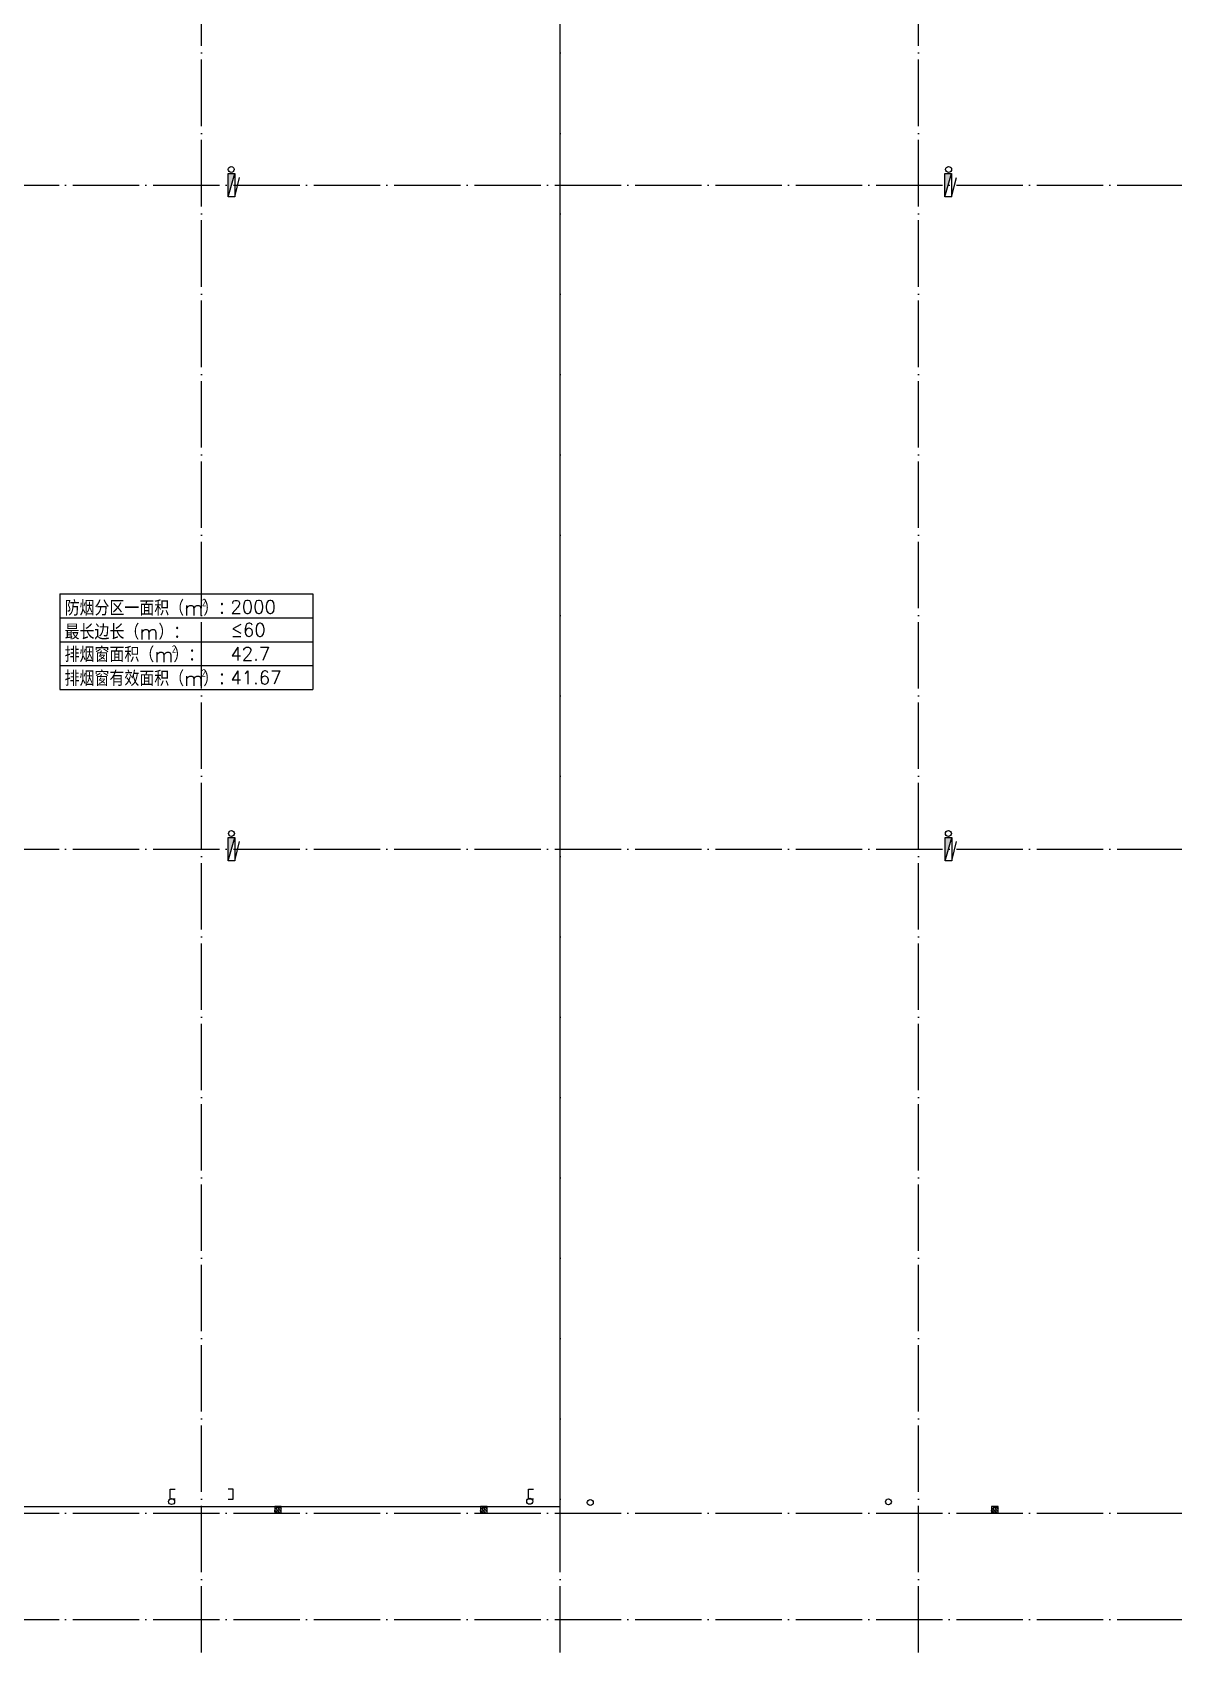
# Model space of a CAD drawing. Extents: x 6843040 to 15500510, y -6507076 to -4940511.
# Drawn here: x 7665698 to 7700081, y -5554702 to -5505902 of the extents above; entities that cross this region are included whole.
import ezdxf

# ---------------------------------------------------------------- set-up
doc = ezdxf.new("R2010")
doc.units = 0
doc.header["$LTSCALE"] = 1000
doc.header["$MEASUREMENT"] = 0
doc.linetypes.add('DOTE', pattern=[2.42, 2, -0.2, 0.02, -0.2])
doc.layers.add('-有效面积', color=6, linetype='Continuous', plot=False)
for name, color, linetype in [('AC-文字', 3, 'Continuous'), ('COLUMN', 10, 'Continuous'), ('DOTE', 8, 'DOTE'), ('EQUIP_消火栓', 7, 'Continuous'), ('plan-1', 40, 'Continuous'), ('PUB_HATCH', 8, 'Continuous'), ('S_SURFACE', 6, 'Continuous'), ('VPIPE-消防', 1, 'Continuous'), ('VPIPE-雨水', 4, 'Continuous')]:
    doc.layers.add(name, color=color, linetype=linetype)
doc.layers.add('公共层-表格', color=3, linetype='Continuous', lineweight=25)
doc.styles.add('_HZTXT', font='SIMPLEX', dxfattribs={"width": 0.9, "bigfont": 'HZTXT'})
doc.styles.add('_TCH_DIM', font='SIMPLEX', dxfattribs={"bigfont": 'GBCBIG'})
doc.styles.get("Standard").update_dxf_attribs({"font": 'gbenor.shx', "bigfont": 'gbcbig.shx'})

# ---------------------------------------------------------------- blocks, each defined once
blk = doc.blocks.new('1GZ')
at = {"layer": 'PUB_HATCH'}
h = blk.add_hatch(dxfattribs=at)
h.set_pattern_fill('钢筋混凝土', color=256, scale=25, angle=90, style=0)
h.set_pattern_definition([(134.999998, (-11721.81, -483766.92), (-44.194175, -44.194172), []), (140, (-11721.81, -483766.92), (15.68804, 179.315045), [18.75, -206.25]), (85, (-11721.81, -483766.92), (-188.048035, -34.68783), [15, -165]), (190.4514, (-11720.5, -483751.98), (-172.35988, 144.62735), [15.93505, -175.28553]), (136.1842, (-11771.8, -483766.92), (41.37976, 266.81026), [28.125, -309.375]), (186.6356, (-11768.36, -483744.69), (-243.52946, 233.66568), [23.90257, -262.92825]), (81.1842, (-11771.8, -483766.92), (-243.52964, 233.6655), [22.5, -247.5]), (111, (-11759.31, -483741.92), (100.65473, 149.22676), [18.75, -206.25]), (56, (-11759.31, -483741.92), (-181.28751, 60.82884), [15, -165]), (161.4514, (-11750.92, -483729.48), (-80.63262, 210.05566), [15.93505, -175.28553]), (127.499998, (-11721.81, -483766.92), (-83.223463, 3.039967), [0, -163, 0, -167.5, 0, -165.625]), (97.499998, (-11721.81, -483766.92), (-98.602926, 65.767388), [0, -95.5, 0, -159.25, 0, -63.125]), (57.499998, (-11721.81, -483822.67), (5.638722, 133.455609), [0, -62.5, 0, -195, 0, -258.75]), (47.499998, (-11721.81, -483847.67), (-25.02624, 145.796543), [0, -81.25, 0, -129.5, 0, -183.75])])
edge = h.paths.add_edge_path()
edge.add_line((294695, -216285), (294495, -216285))
edge.add_line((294695, -216285), (294695, -216085))
edge.add_line((294695, -216085), (294495, -216085))
edge.add_line((294495, -216085), (294495, -216285))
h = blk.add_hatch(dxfattribs=at)
h.set_pattern_fill('钢筋混凝土', color=256, scale=25, angle=90, style=0)
h.set_pattern_definition([(134.999998, (-5521.81, -483766.92), (-44.194175, -44.194172), []), (140, (-5521.81, -483766.92), (15.68804, 179.315045), [18.75, -206.25]), (85, (-5521.81, -483766.92), (-188.048035, -34.68783), [15, -165]), (190.4514, (-5520.5, -483751.98), (-172.35988, 144.62735), [15.93505, -175.28553]), (136.1842, (-5571.8, -483766.92), (41.37976, 266.81026), [28.125, -309.375]), (186.6356, (-5568.36, -483744.69), (-243.52946, 233.66568), [23.90257, -262.92825]), (81.1842, (-5571.8, -483766.92), (-243.52964, 233.6655), [22.5, -247.5]), (111, (-5559.31, -483741.92), (100.65473, 149.22676), [18.75, -206.25]), (56, (-5559.31, -483741.92), (-181.28751, 60.82884), [15, -165]), (161.4514, (-5550.92, -483729.48), (-80.63262, 210.05566), [15.93505, -175.28553]), (127.499998, (-5521.81, -483766.92), (-83.223463, 3.039967), [0, -163, 0, -167.5, 0, -165.625]), (97.499998, (-5521.81, -483766.92), (-98.602926, 65.767388), [0, -95.5, 0, -159.25, 0, -63.125]), (57.499998, (-5521.81, -483822.67), (5.638722, 133.455609), [0, -62.5, 0, -195, 0, -258.75]), (47.499998, (-5521.81, -483847.67), (-25.02624, 145.796543), [0, -81.25, 0, -129.5, 0, -183.75])])
edge = h.paths.add_edge_path()
edge.add_line((300895, -216285), (300695, -216285))
edge.add_line((300895, -216285), (300895, -216085))
edge.add_line((300895, -216085), (300695, -216085))
edge.add_line((300695, -216085), (300695, -216285))
h = blk.add_hatch(dxfattribs=at)
h.set_pattern_fill('钢筋混凝土', color=256, scale=25, angle=90, style=0)
h.set_pattern_definition([(134.999998, (9878.19, -483766.92), (-44.194175, -44.194172), []), (140, (9878.19, -483766.92), (15.68804, 179.315045), [18.75, -206.25]), (85, (9878.19, -483766.92), (-188.048035, -34.68783), [15, -165]), (190.4514, (9879.5, -483751.98), (-172.35988, 144.62735), [15.93505, -175.28553]), (136.1842, (9828.2, -483766.92), (41.37976, 266.81026), [28.125, -309.375]), (186.6356, (9831.64, -483744.69), (-243.52946, 233.66568), [23.90257, -262.92825]), (81.1842, (9828.2, -483766.92), (-243.52964, 233.6655), [22.5, -247.5]), (111, (9840.69, -483741.92), (100.65473, 149.22676), [18.75, -206.25]), (56, (9840.69, -483741.92), (-181.28751, 60.82884), [15, -165]), (161.4514, (9849.08, -483729.48), (-80.63262, 210.05566), [15.93505, -175.28553]), (127.499998, (9878.19, -483766.92), (-83.223463, 3.039967), [0, -163, 0, -167.5, 0, -165.625]), (97.499998, (9878.19, -483766.92), (-98.602926, 65.767388), [0, -95.5, 0, -159.25, 0, -63.125]), (57.499998, (9878.19, -483822.67), (5.638722, 133.455609), [0, -62.5, 0, -195, 0, -258.75]), (47.499998, (9878.19, -483847.67), (-25.02624, 145.796543), [0, -81.25, 0, -129.5, 0, -183.75])])
edge = h.paths.add_edge_path()
edge.add_line((316295, -216285), (316095, -216285))
edge.add_line((316295, -216285), (316295, -216085))
edge.add_line((316295, -216085), (316095, -216085))
edge.add_line((316095, -216085), (316095, -216285))
at = {"layer": 'COLUMN'}
for points in [[(294495, -216285), (294695, -216285), (294695, -216085), (294495, -216085)], [(300695, -216285), (300895, -216285), (300895, -216085), (300695, -216085)], [(316095, -216285), (316295, -216285), (316295, -216085), (316095, -216085)]]:
    blk.add_lwpolyline(points, close=True, dxfattribs=at)
blk = doc.blocks.new('1F手摇拉杆')
at = {"layer": 'S_SURFACE'}
for points in [[(7669997, -5550080), (7669847, -5550080), (7669847, -5549780), (7669997, -5549780)], [(7671597, -5550080), (7671747, -5550080), (7671747, -5549780), (7671597, -5549780)], [(7680797, -5550080), (7680647, -5550080), (7680647, -5549780), (7680797, -5549780)]]:
    blk.add_lwpolyline(points, dxfattribs=at)
blk = doc.blocks.new('$TWTSYS$00000508')
for p, q in [((-0.5, 0.5), (0.324, 1.224)), ((-0.5, 0.5), (-0.5, -0.5)), ((-0.5, -0.5), (0.5, 0.5)), ((0.5, 0.5), (-0.5, 0.5)), ((0.5, -0.5), (0.5, 0.5)), ((-0.5, -0.5), (0.5, -0.5))]:
    blk.add_line(p, q)
blk.add_solid([(0.5, -0.5), (0.5, 0.5), (-0.5, -0.5)])
blk = doc.blocks.new('一层排水消防0922')
at = {"layer": 'VPIPE-消防'}
for centre in [(7671688, -5510030), (7693302, -5510030), (7671696, -5530031), (7693296, -5530031)]:
    blk.add_circle(centre, 90, dxfattribs=at)
at = {"layer": 'VPIPE-雨水'}
for centre in [(7669892, -5550153), (7680681, -5550145), (7682507, -5550182), (7691490, -5550161)]:
    blk.add_circle(centre, 90, dxfattribs=at)
at = {"layer": 'EQUIP_消火栓', "xscale": 700, "yscale": -200, "zscale": 700, "rotation": 90.00000500895635}
for p in [(7671693, -5510502), (7693293, -5510502), (7671697, -5530503), (7693297, -5530503)]:
    blk.add_blockref('$TWTSYS$00000508', p, dxfattribs=at)

msp = doc.modelspace()

# ---------------------------------------------------------------- linework, layer by layer
at = {"layer": '-有效面积'}
msp.add_lwpolyline([(7656097.4, -5550302), (7681597.4, -5550302), (7681597.4, -5490702), (7668847.4, -5490702), (7668847.4, -5490102), (7660097.4, -5490102), (7660097.4, -5505902), (7653997.4, -5505902), (7653997.4, -5515202), (7649397.4, -5515202), (7649397.4, -5521802), (7653997.4, -5521802), (7653997.4, -5530302), (7649397.4, -5530302), (7649397.4, -5538502), (7653997.4, -5538502), (7653997.4, -5546902), (7656097.4, -5546902)], close=True, dxfattribs=at)
at = {"layer": 'DOTE'}
for p, q in [((7670797.4, -5554702), (7670797.4, -5485702.5)), ((7681597.4, -5554702), (7681597.4, -5485702.5)), ((7692397.4, -5554702), (7692397.4, -5485702.5)), ((7640299.5, -5510502), (7779797.4, -5510502)), ((7640299.5, -5530502), (7779797.4, -5530502)), ((7640299.5, -5550502), (7781238.3, -5550502)), ((7640299.5, -5553702), (7781238.3, -5553702))]:
    msp.add_line(p, q, dxfattribs=at)
at = {"layer": '公共层-表格'}
for p, q in [((7666529, -5522813.7), (7674142.2, -5522813.7)), ((7666529, -5522813.7), (7666529, -5525693)), ((7674142.2, -5522813.7), (7674142.2, -5525693)), ((7666529, -5523533.5), (7674142.2, -5523533.5)), ((7666529, -5524253.3), (7674142.2, -5524253.3)), ((7666529, -5524973.2), (7674142.2, -5524973.2)), ((7666529, -5525693), (7674142.2, -5525693))]:
    msp.add_line(p, q, dxfattribs=at)

# ---------------------------------------------------------------- block references
msp.add_blockref('1GZ', (7378502.9, -5334216.6))
at = {"layer": 'plan-1'}
for name in ['一层排水消防0922', '1F手摇拉杆']:
    msp.add_blockref(name, (0, 0), dxfattribs=at)

# ---------------------------------------------------------------- texts
at = {"layer": 'AC-文字', "style": '_HZTXT'}
for s, height, p in [('防烟分区一面积（m）： ', 449.882, (7666669.4, -5523466.5)), ('最长边长（m）：', 449.88, (7666669.4, -5524186.3)), ('排烟窗面积（m）： ', 449.88, (7666669.4, -5524867.8)), ('排烟窗有效面积（m）： ', 449.882, (7666669.4, -5525587.6))]:
    msp.add_text(s, height=height, dxfattribs=at).set_placement(p)
at = {"layer": '公共层-表格'}
for p in [(7670808.1, -5523185.7), (7669900.9, -5524587.1), (7670795.8, -5525306.9)]:
    msp.add_text('2', height=224.9, dxfattribs=at).set_placement(p)
at = {"layer": '公共层-表格', "style": '_TCH_DIM'}
for s, p in [('2000', (7671665.4, -5523408.2)), ('≤60', (7671665.4, -5524096.5)), ('42.7', (7671661.6, -5524816.3)), ('41.67', (7671661.6, -5525536.1))]:
    msp.add_text(s, height=400, dxfattribs=at).set_placement(p)

doc.saveas('drawing.dxf')
